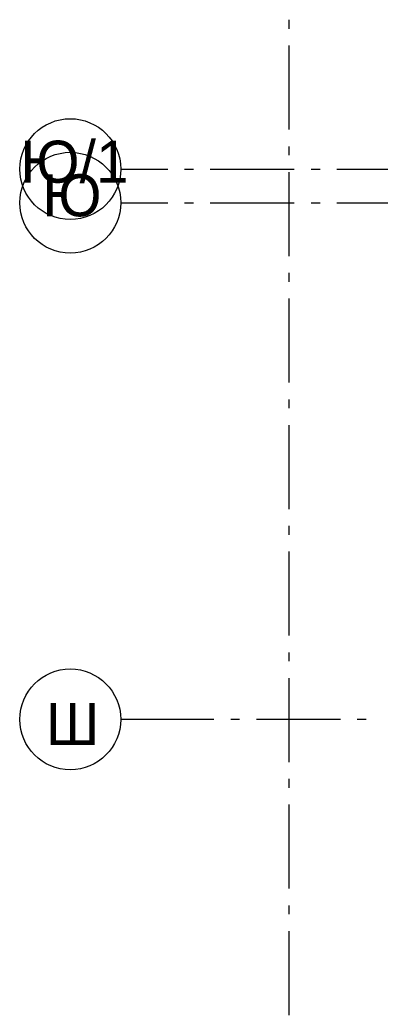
# Model space of a CAD drawing. Header units: millimetres. Extents: x -537608 to 253996, y -217170 to 186033.
# Drawn here: x -248776 to -244488, y 126501 to 138348 of the extents above; entities that cross this region are included whole.
import ezdxf

# ---------------------------------------------------------------- set-up
doc = ezdxf.new("R2010")
doc.units = ezdxf.units.MM
doc.layers.add('PDF _Геометрия', color=7, linetype='Continuous')
doc.layers.add('PDF _Текст', color=7, linetype='Continuous')
doc.styles.add('PDF ArialMT', font='arial.ttf')

msp = doc.modelspace()

# ---------------------------------------------------------------- linework, layer by layer
at = {"layer": 'PDF _Геометрия', "color": 253, "lineweight": 9, "true_color": 0xaaaaaa}
for p, q in [((-245576.1916, 138347.5012), (-245576.1916, 138241.6687)), ((-245576.1916, 138041.6679), (-245576.1916, 137041.668)), ((-245576.1916, 136841.6687), (-245576.1916, 136735.8349)), ((-247576.3888, 136571.2582), (-247015.2257, 136571.2582)), ((-246815.225, 136571.2582), (-246709.3901, 136571.2582)), ((-246509.3936, 136571.2582), (-245509.394, 136571.2582)), ((-245576.1916, 136535.8346), (-245576.1916, 135535.8355)), ((-245309.3933, 136571.2582), (-245203.5584, 136571.2582)), ((-245003.5576, 136571.2582), (-244003.5581, 136571.2582)), ((-247576.3888, 136171.2583), (-247015.2257, 136171.2583)), ((-246815.225, 136171.2583), (-246709.3901, 136171.2583)), ((-246509.3936, 136171.2583), (-245509.394, 136171.2583)), ((-245309.3933, 136171.2583), (-245203.5584, 136171.2583)), ((-245003.5576, 136171.2583), (-244003.5581, 136171.2583)), ((-245576.1916, 135335.8347), (-245576.1916, 135230.0023)), ((-245576.1916, 135030.0022), (-245576.1916, 134030.0015)), ((-245576.1916, 133830.0015), (-245576.1916, 133724.1689)), ((-245576.1916, 133524.1682), (-245576.1916, 132524.1689)), ((-245576.1916, 132324.169), (-245576.1916, 132218.335)), ((-245576.1916, 132018.3357), (-245576.1916, 131018.3358)), ((-245576.1916, 130818.335), (-245576.1916, 130712.5025)), ((-245576.1916, 130512.5031), (-245576.1916, 129512.5025)), ((-246467.1225, 130021.2592), (-247576.3888, 130021.2592)), ((-246161.2912, 130021.2592), (-246267.1218, 130021.2592)), ((-244961.2908, 130021.2592), (-245961.2904, 130021.2592)), ((-244655.4552, 130021.2592), (-244761.2901, 130021.2592)), ((-245576.1916, 129312.5025), (-245576.1916, 129206.6687)), ((-245576.1916, 129006.669), (-245576.1916, 128006.6695)), ((-245576.1916, 127806.6698), (-245576.1916, 127700.836)), ((-245576.1916, 127500.8357), (-245576.1916, 126500.8367))]:
    msp.add_line(p, q, dxfattribs=at)
at = {"layer": 'PDF _Геометрия', "lineweight": 20}
for centre, radius in [((-248176.3901, 136571.2587), 600.0003), ((-248176.3898, 136171.2584), 600.0008), ((-248176.388, 130021.2586), 600.0007)]:
    msp.add_circle(centre, radius, dxfattribs=at)

# ---------------------------------------------------------------- texts
at = {"layer": 'PDF _Текст', "char_height": 500, "attachment_point": 4, "style": 'PDF ArialMT'}
for s, insert in [('Ю/1', (-248771.0454, 136656.0488)), ('Ю', (-248509.1473, 136256.0494)), ('Ш', (-248469.1282, 129964.9363))]:
    msp.add_mtext(s, dxfattribs=dict(at, insert=insert))

doc.saveas('drawing.dxf')
